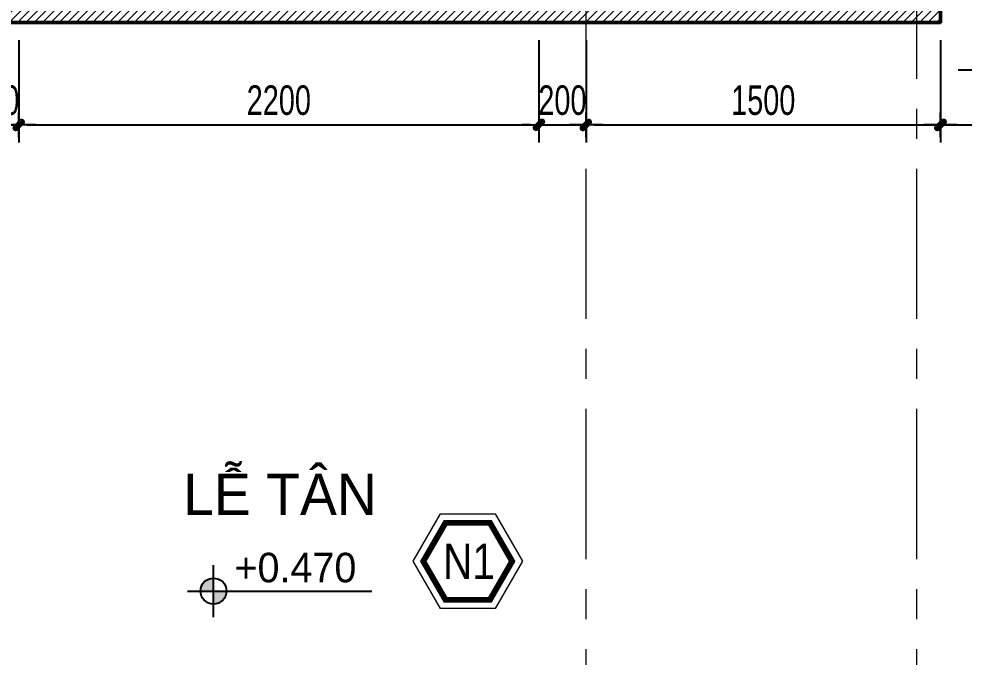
# Model space of a CAD drawing. Header units: inches. Extents: x 88947 to 296847, y 35049 to 161062.
# Drawn here: x 161148 to 165148, y 87374 to 90074 of the extents above; entities that cross this region are included whole.
import ezdxf

# ---------------------------------------------------------------- set-up
doc = ezdxf.new("R2010")
doc.units = ezdxf.units.IN
doc.header["$MEASUREMENT"] = 0
doc.header["$PDMODE"] = 1
doc.linetypes.add('ACAD_ISO03W100', pattern=[30, 12, -18])
doc.linetypes.add('CENTER', pattern=[50.800000000000004, 31.75, -6.35, 6.35, -6.35])
for name, color, linetype, lineweight in [('A-Dims', 145, 'Continuous', 25), ('DIM', 7, 'Continuous', 25), ('HACTH', 8, 'Continuous', 5), ('KY HIEU', 4, 'Continuous', 25), ('TRUC', 252, 'ACAD_ISO03W100', 13), ('TUONG', 4, 'Continuous', 50)]:
    doc.layers.add(name, color=color, linetype=linetype, lineweight=lineweight)
doc.layers.add('text', color=2, linetype='Continuous')
doc.styles.add('DDCo-B-Helve-condense', font='VHELVCB.TTF')
doc.styles.add('FRANKO', font='VFRANKO.TTF')
doc.styles.add('TEXT', font='VHELVCN.TTF')
doc.styles.add('VNI-HELVE-CONDENSE', font='VNARIAL.TTF', dxfattribs={"width": 0.7})
doc.dimstyles.new('TAS-100', dxfattribs={"dimscale": 50, "dimtxt": 2.5, "dimasz": 0.7, "dimexe": 1.5, "dimexo": 1.5, "dimgap": 0.8, "dimtad": 1, "dimdec": 0, "dimzin": 3, "dimdsep": 46, "dimtxsty": 'VNI-HELVE-CONDENSE', "dimblk": 'TICK', "dimcen": 2.5, "dimclrt": 71, "dimazin": 2, "dimtfac": 0.75, "dimtdec": 0, "dimtix": 1, "dimtmove": 2, "dimatfit": 2, "dimldrblk": 'TICK123', "dimfxl": 1.5, "dimtolj": 1, "dimtzin": 0, "dimarcsym": 0})

# ---------------------------------------------------------------- blocks, each defined once
blk = doc.blocks.new('TICK')
at = {"layer": 'A-Dims', "color": 1}
for p, q in [((0, 1.5), (0, -1.5)), ((-1.999999999999943, 0), (2, 0))]:
    blk.add_line(p, q, dxfattribs=at)
at = {"layer": 'A-Dims', "color": 1, "const_width": 0.7878347494489719}
blk.add_lwpolyline([(-0.3342782012913972, -0.3486016811580157), (0.3833337504766519, 0.3780050543573452)], dxfattribs=at)
at = {"layer": 'A-Dims', "color": 1, "const_width": 0.393917374724486}
for points in [[(0.2443158685418894, 0.5170229362784085, -0.4142135623732853), (0.5228575154469581, 0.5170229362784085, -1)], [(0.5228575154469581, 0.5170229362784085, -0.4142135623732853), (0.5228575154469581, 0.2384812893835715, -1)], [(-0.4732960832188837, -0.209583799236043, 0.4142135623732853), (-0.4732960832188837, -0.4881254461220124, 1)], [(-0.4732960832188837, -0.4881254461220124, 0.4142135623732853), (-0.1947544363210909, -0.4881254461220124, 1)]]:
    blk.add_lwpolyline(points, format="xyb", dxfattribs=at)
blk = doc.blocks.new('*D201')
at = {"layer": 'Defpoints', "color": 0}
for p in [(165047.7407341739, 90258.9500668752), (165047.7407341739, 89858.9500668752), (165531.4672215203, 89858.9500668752)]:
    blk.add_point(p, dxfattribs=at)
at = {"layer": 'DIM', "color": 0, "lineweight": -2}
for p, q in [((165122.7407341739, 90258.9500668752), (165606.4672215203, 90258.9500668752)), ((165531.4672215203, 90223.9500668752), (165531.4672215203, 89893.9500668752)), ((165122.7407341739, 89858.9500668752), (165606.4672215203, 89858.9500668752))]:
    blk.add_line(p, q, dxfattribs=at)
at = {"layer": 'DIM', "color": 0, "lineweight": -2, "xscale": 35, "yscale": 35, "zscale": 35}
for p, rotation in [((165531.4672215203, 90258.9500668752), 90), ((165531.4672215203, 89858.9500668752), 270)]:
    blk.add_blockref('TICK', p, dxfattribs=dict(at, rotation=rotation))
at = {"layer": 'DIM', "color": 71, "insert": (165427.6882310701, 90058.95006687523), "char_height": 125, "attachment_point": 5, "rotation": 90, "style": 'VNI-HELVE-CONDENSE'}
blk.add_mtext('\\A1;400', dxfattribs=at)
blk = doc.blocks.new('TICK123')
at = {"layer": 'A-Dims', "color": 1}
blk.add_lwpolyline([(0.04616600689769257, 7.275957614183426e-12, 0, 0.84, 0), (-2.110890249510703, 7.275957614183426e-12, 8.399999999999999, 8.399999999999999, 0)], format="xyseb", dxfattribs=at)
blk = doc.blocks.new('*D220')
at = {"layer": 'Defpoints', "color": 0}
for p in [(160947.7407341739, 90058.9500668752), (161147.7407341739, 90058.9500668752), (161147.7407341739, 89625.62941843539)]:
    blk.add_point(p, dxfattribs=at)
at = {"layer": 'DIM', "color": 0, "lineweight": -2}
for p, q in [((160947.7407341739, 89983.9500668752), (160947.7407341739, 89550.62941843539)), ((161147.7407341739, 89983.9500668752), (161147.7407341739, 89550.62941843539)), ((160912.7407341739, 89625.62941843539), (160877.7407341739, 89625.62941843539)), ((160947.7407341739, 89625.62941843539), (161147.7407341739, 89625.62941843539)), ((161182.7407341739, 89625.62941843539), (161217.7407341739, 89625.62941843539))]:
    blk.add_line(p, q, dxfattribs=at)
at = {"layer": 'DIM', "color": 0, "lineweight": -2, "xscale": 35, "yscale": 35, "zscale": 35}
blk.add_blockref('TICK', (160947.7407341739, 89625.62941843539), dxfattribs=at)
at = {"layer": 'DIM', "color": 0, "lineweight": -2, "xscale": 35, "yscale": 35, "zscale": 35, "rotation": 180}
blk.add_blockref('TICK', (161147.7407341739, 89625.62941843539), dxfattribs=at)
at = {"layer": 'DIM', "color": 71, "insert": (161047.7407341739, 89729.40840888559), "char_height": 125, "attachment_point": 5, "style": 'VNI-HELVE-CONDENSE'}
blk.add_mtext('\\A1;200', dxfattribs=at)
blk = doc.blocks.new('*D221')
at = {"layer": 'Defpoints', "color": 0}
for p in [(161147.7407341739, 90058.9500668752), (163347.7407341739, 90058.9500668752), (163347.7407341739, 89625.62941843539)]:
    blk.add_point(p, dxfattribs=at)
at = {"layer": 'DIM', "color": 0, "lineweight": -2}
for p, q in [((161147.7407341739, 89983.9500668752), (161147.7407341739, 89550.62941843539)), ((163347.7407341739, 89983.9500668752), (163347.7407341739, 89550.62941843539)), ((161182.7407341739, 89625.62941843539), (163312.7407341739, 89625.62941843539))]:
    blk.add_line(p, q, dxfattribs=at)
at = {"layer": 'DIM', "color": 0, "lineweight": -2, "xscale": 35, "yscale": 35, "zscale": 35, "rotation": 180}
blk.add_blockref('TICK', (161147.7407341739, 89625.62941843539), dxfattribs=at)
at = {"layer": 'DIM', "color": 0, "lineweight": -2, "xscale": 35, "yscale": 35, "zscale": 35}
blk.add_blockref('TICK', (163347.7407341739, 89625.62941843539), dxfattribs=at)
at = {"layer": 'DIM', "color": 71, "insert": (162247.7407341739, 89729.40840888559), "char_height": 125, "attachment_point": 5, "style": 'VNI-HELVE-CONDENSE'}
blk.add_mtext('\\A1;2200', dxfattribs=at)
blk = doc.blocks.new('*D222')
at = {"layer": 'Defpoints', "color": 0}
for p in [(163347.7407341739, 90058.9500668752), (163547.7407341739, 90058.9500668752), (163547.7407341739, 89625.62941843539)]:
    blk.add_point(p, dxfattribs=at)
at = {"layer": 'DIM', "color": 0, "lineweight": -2}
for p, q in [((163347.7407341739, 89983.9500668752), (163347.7407341739, 89550.62941843539)), ((163547.7407341739, 89983.9500668752), (163547.7407341739, 89550.62941843539)), ((163312.7407341739, 89625.62941843539), (163277.7407341739, 89625.62941843539)), ((163347.7407341739, 89625.62941843539), (163547.7407341739, 89625.62941843539)), ((163582.7407341739, 89625.62941843539), (163617.7407341739, 89625.62941843539))]:
    blk.add_line(p, q, dxfattribs=at)
at = {"layer": 'DIM', "color": 0, "lineweight": -2, "xscale": 35, "yscale": 35, "zscale": 35}
blk.add_blockref('TICK', (163347.7407341739, 89625.62941843539), dxfattribs=at)
at = {"layer": 'DIM', "color": 0, "lineweight": -2, "xscale": 35, "yscale": 35, "zscale": 35, "rotation": 180}
blk.add_blockref('TICK', (163547.7407341739, 89625.62941843539), dxfattribs=at)
at = {"layer": 'DIM', "color": 71, "insert": (163447.7407341739, 89729.40840888559), "char_height": 125, "attachment_point": 5, "style": 'VNI-HELVE-CONDENSE'}
blk.add_mtext('\\A1;200', dxfattribs=at)
blk = doc.blocks.new('*D223')
at = {"layer": 'Defpoints', "color": 0}
for p in [(163547.7407341739, 90058.9500668752), (165047.7407341739, 90058.9500668752), (165047.7407341739, 89625.62941843539)]:
    blk.add_point(p, dxfattribs=at)
at = {"layer": 'DIM', "color": 0, "lineweight": -2}
for p, q in [((163547.7407341739, 89983.9500668752), (163547.7407341739, 89550.62941843539)), ((165047.7407341739, 89983.9500668752), (165047.7407341739, 89550.62941843539)), ((163582.7407341739, 89625.62941843539), (165012.7407341739, 89625.62941843539))]:
    blk.add_line(p, q, dxfattribs=at)
at = {"layer": 'DIM', "color": 0, "lineweight": -2, "xscale": 35, "yscale": 35, "zscale": 35, "rotation": 180}
blk.add_blockref('TICK', (163547.7407341739, 89625.62941843539), dxfattribs=at)
at = {"layer": 'DIM', "color": 0, "lineweight": -2, "xscale": 35, "yscale": 35, "zscale": 35}
blk.add_blockref('TICK', (165047.7407341739, 89625.62941843539), dxfattribs=at)
at = {"layer": 'DIM', "color": 71, "insert": (164297.7407341739, 89729.40840888559), "char_height": 125, "attachment_point": 5, "style": 'VNI-HELVE-CONDENSE'}
blk.add_mtext('\\A1;1500', dxfattribs=at)
blk = doc.blocks.new('*D224')
at = {"layer": 'Defpoints', "color": 0}
for p in [(165047.7407341739, 90058.9500668752), (168247.7407341547, 89908.95006686047), (168247.7407341547, 89625.62941843539)]:
    blk.add_point(p, dxfattribs=at)
at = {"layer": 'DIM', "color": 0, "lineweight": -2}
for p, q in [((165047.7407341739, 89983.9500668752), (165047.7407341739, 89550.62941843539)), ((168247.7407341547, 89833.95006686047), (168247.7407341547, 89550.62941843539)), ((165082.7407341739, 89625.62941843539), (168212.7407341547, 89625.62941843539))]:
    blk.add_line(p, q, dxfattribs=at)
at = {"layer": 'DIM', "color": 0, "lineweight": -2, "xscale": 35, "yscale": 35, "zscale": 35, "rotation": 180}
blk.add_blockref('TICK', (165047.7407341739, 89625.62941843539), dxfattribs=at)
at = {"layer": 'DIM', "color": 0, "lineweight": -2, "xscale": 35, "yscale": 35, "zscale": 35}
blk.add_blockref('TICK', (168247.7407341547, 89625.62941843539), dxfattribs=at)
at = {"layer": 'DIM', "color": 71, "insert": (166647.7407341643, 89729.4936749156), "char_height": 125, "attachment_point": 5, "style": 'VNI-HELVE-CONDENSE'}
blk.add_mtext('\\A1;3200', dxfattribs=at)
blk = doc.blocks.new('A$C796B168A')
h = blk.add_hatch(color=256)
edge = h.paths.add_edge_path()
edge.add_ellipse((0, 0), major_axis=(38.89087296526628, 38.89087296526628), ratio=0.9999999999996828, start_angle=45.00000000000908, end_angle=134.9999999999909)
edge.add_line((-55, 0), (0, 0))
edge.add_line((0, 0), (0, 55))
edge = h.paths.add_edge_path()
edge.add_ellipse((0, 0), major_axis=(38.89087296526628, 38.89087296526628), ratio=0.9999999999996828, start_angle=225.0000000000091, end_angle=314.9999999999909)
edge.add_line((55, 0), (0, 0))
edge.add_line((0, 0), (0, -55))
for p, q in [((0, -110), (0, 110)), ((-110, 0), (670.3676890531788, 0))]:
    blk.add_line(p, q)
blk.add_ellipse((0, 0), major_axis=(-38.89087296526649, 38.89087296526649), ratio=0.9999999999996713, start_param=3.926990816987406, end_param=10.21017612416699)
at = {"style": 'TEXT'}
blk.add_attdef('CAO ÑOÄ', (88.7972590981517, 37.33300967002288), '', height=100, dxfattribs=at)

msp = doc.modelspace()

# ---------------------------------------------------------------- hatches: boundary and pattern name
at = {"layer": 'HACTH'}
h = msp.add_hatch(dxfattribs=at)
h.set_pattern_fill('ANSI31', color=256, scale=200, style=0)
h.set_pattern_definition([(45, (159447.7407341739, 89708.95006686047), (-17.67766952966369, 17.67766952966369), [])])
h.paths.add_polyline_path([(163697.9237399114, 92508.95006686046), (163697.9237399114, 92708.95006686047), (163547.7407341663, 92708.95006686047), (163547.7407341631, 93558.95006686609), (163347.7407341631, 93558.95006686609), (163347.7407341739, 90158.9500668752), (161147.7407341739, 90158.9500668752), (161147.7407341847, 93558.95006686047), (160947.7407341847, 93558.95006686047), (160947.7407341889, 92708.95006686496), (160797.5570257952, 92708.95006686496), (160797.557025797, 92508.95006686487), (160947.7407341904, 92508.95006686485), (160947.7407341739, 90158.9500668752), (159547.7407341739, 90158.9500668752), (159547.7407341739, 90258.9500668752), (159447.7407341739, 90258.9500668752), (159447.7407341739, 90058.9500668752), (165047.7407341739, 90058.9500668752), (165047.7407341739, 90258.9500668752), (164947.7407341739, 90258.9500668752), (164947.7407341739, 90158.9500668752), (163547.7407341739, 90158.9500668752), (163547.7407341667, 92508.95006686047)])

# ---------------------------------------------------------------- linework, layer by layer
at = {"layer": 'HACTH', "color": 252}
msp.add_lwpolyline([(162815.7710212788, 87779.21909167177), (162931.4547780085, 87979.58923593811), (163162.822291468, 87979.58923593811), (163278.5060481977, 87779.21909167177), (163162.822291468, 87578.84894740542), (162931.4547780085, 87578.84894740542)], close=True, dxfattribs=at)
at = {"layer": 'KY HIEU', "const_width": 25}
msp.add_lwpolyline([(162859.072291468, 87779.21909167177), (162953.1054131031, 87942.08923593811), (163141.1716563734, 87942.08923593811), (163235.2047780085, 87779.21909167177), (163141.1716563734, 87616.34894740542), (162953.1054131031, 87616.34894740542)], close=True, dxfattribs=at)
at = {"layer": 'TRUC', "linetype": 'CENTER', "ltscale": 20}
for points in [[(163547.7407341739, 82708.95006686047), (163547.7407341739, 94889.51484871528)], [(164947.7407341739, 82708.95006686047), (164947.7407341739, 94889.51484871528)]]:
    msp.add_lwpolyline(points, dxfattribs=at)
at = {"layer": 'TUONG'}
msp.add_lwpolyline([(160147.7407341739, 90058.9500668752), (164347.7407341739, 90058.9500668752), (164347.7407341739, 90058.9500668752), (165047.7407341739, 90058.9500668752), (165047.7407341739, 90258.9500668752), (164947.7407341739, 90258.9500668752), (164947.7407341739, 90158.9500668752), (163547.7407341739, 90158.9500668752), (163547.7407341667, 92508.95006686047), (163697.9237399114, 92508.95006686047)], dxfattribs=at)

# ---------------------------------------------------------------- block references
at = {"layer": 'KY HIEU'}
ref = msp.add_blockref('A$C796B168A', (161971.2248745004, 87652.98975639389), dxfattribs=at)
ref.add_attrib('CAO ÑOÄ', '+0.470', (162060.0221335985, 87690.32276606391), dxfattribs={"layer": '0', "height": 125, "style": 'FRANKO'})

# ---------------------------------------------------------------- texts
at = {"layer": 'KY HIEU', "style": 'DDCo-B-Helve-condense'}
msp.add_text('N1', height=150, dxfattribs=at).set_placement((162942.6088430005, 87703.93731107838))
at = {"layer": 'text', "style": 'FRANKO'}
msp.add_text('LEÃ TAÂN', height=175, dxfattribs=at).set_placement((161843.0108597269, 87975.15238533044))

# ---------------------------------------------------------------- dimensions: what is measured, and where the dimension line sits
at = {"layer": 'DIM'}
dim = msp.add_linear_dim(base=(165531.4672215203, 89858.9500668752), p1=(165047.7407341739, 90258.9500668752), p2=(165047.7407341739, 89858.9500668752), angle=90, dimstyle='TAS-100', dxfattribs=at)
dim.commit()
dim.dimension.update_dxf_attribs({"geometry": '*D201', "text_midpoint": (165427.6882310701, 90058.95006687523)})
for base, p1, p2, picture, middle in [((161147.7407341739, 89625.62941843539), (160947.7407341739, 90058.9500668752), (161147.7407341739, 90058.9500668752), '*D220', (161047.7407341739, 89729.40840888559)), ((163347.7407341739, 89625.62941843539), (161147.7407341739, 90058.9500668752), (163347.7407341739, 90058.9500668752), '*D221', (162247.7407341739, 89729.40840888559)), ((163547.7407341739, 89625.62941843539), (163347.7407341739, 90058.9500668752), (163547.7407341739, 90058.9500668752), '*D222', (163447.7407341739, 89729.40840888559)), ((165047.7407341739, 89625.62941843539), (163547.7407341739, 90058.9500668752), (165047.7407341739, 90058.9500668752), '*D223', (164297.7407341739, 89729.40840888559)), ((168247.7407341547, 89625.62941843539), (165047.7407341739, 90058.9500668752), (168247.7407341547, 89908.95006686047), '*D224', (166647.7407341643, 89729.4936749156))]:
    dim = msp.add_linear_dim(base=base, p1=p1, p2=p2, dimstyle='TAS-100', dxfattribs=at)
    dim.commit()
    dim.dimension.update_dxf_attribs({"geometry": picture, "text_midpoint": middle})

doc.saveas('drawing.dxf')
